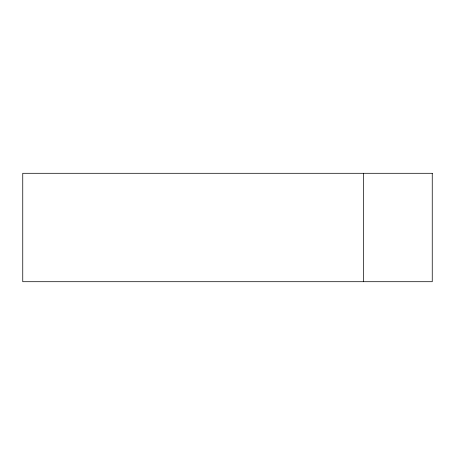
<?xml version="1.0" encoding="UTF-8"?>
<svg xmlns="http://www.w3.org/2000/svg" width="455" height="455" viewBox="0 0 455 455"><rect width="100%" height="100%" fill="white"/><g stroke="black" fill="none" stroke-linecap="round" stroke-linejoin="round"><path stroke-width="0.68" d="M363.596 173.298L363.596 281.702M432.25 173.298L22.75 173.298L22.75 281.702L432.25 281.702L432.25 173.298"/></g></svg>
